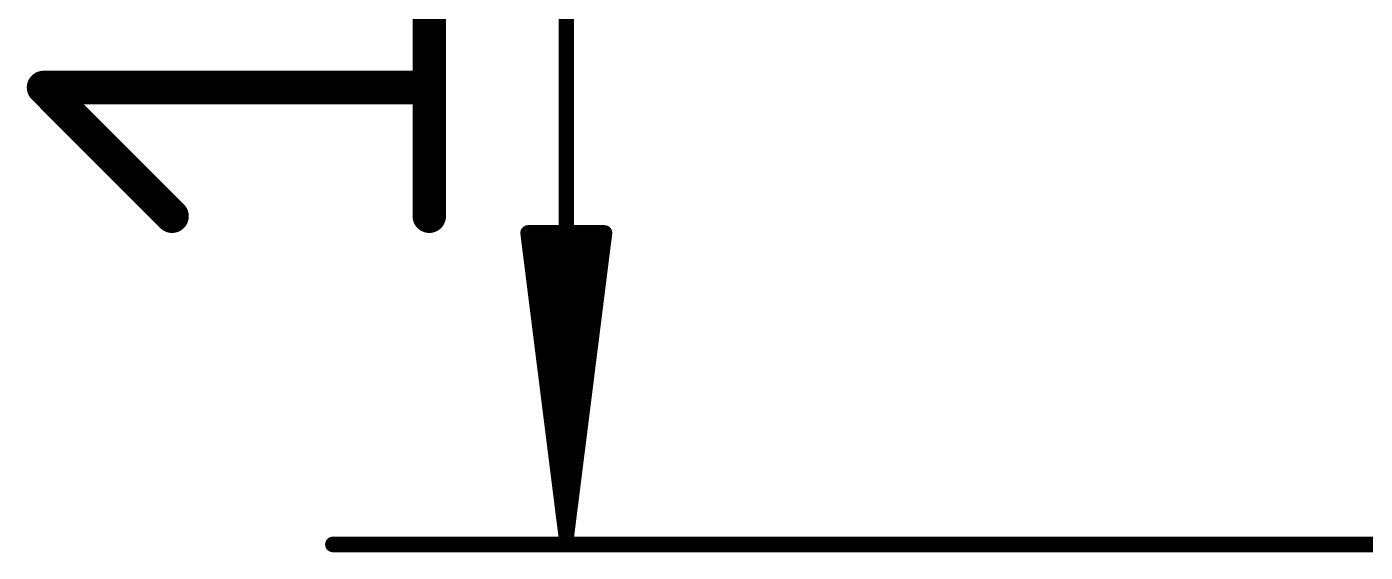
# Model space of a CAD drawing. Extents: x -11.6 to 35, y -5.3 to 31.4.
# Drawn here: x -11.62 to -0.44, y 13.9 to 18.29 of the extents above; entities that cross this region are included whole.
import ezdxf

# ---------------------------------------------------------------- set-up
doc = ezdxf.new("R2010")
doc.units = 0
doc.layers.add('47', color=253, linetype='CONTINUOUS')

msp = doc.modelspace()

# ---------------------------------------------------------------- linework, layer by layer
at = {"layer": '47'}
for points, const_width in [([(-7.112, 14.035), (-7.112, 29.1019)], 0.13), ([(-8.2567, 16.7097), (-8.2567, 18.8586)], 0.2794), ([(-10.4056, 16.7097), (-11.4801, 17.7842)], 0.2794), ([(-11.4801, 17.7842), (-8.2567, 17.7842)], 0.2794), ([(-7.112, 14.035), (-7.4312, 16.57)], 0.13), ([(-7.4312, 16.57), (-6.7928, 16.57)], 0.13), ([(-7.112, 14.035), (-7.372, 16.57)], 0.13), ([(-7.112, 14.035), (-7.242, 16.57)], 0.13), ([(-6.7928, 16.57), (-7.112, 14.035)], 0.13), ([(-6.982, 16.57), (-7.112, 14.035)], 0.13), ([(-6.852, 16.57), (-7.112, 14.035)], 0.13), ([(2.54, 13.97), (-9.062, 13.97)], 0.13)]:
    msp.add_lwpolyline(points, dxfattribs=dict(at, const_width=const_width))
for points, const_width in [([(-11.4801, 17.854, 1), (-11.4801, 17.7143)], 0.1397), ([(-11.4307, 17.8335, 1), (-11.5294, 17.7348)], 0.1397), ([(-8.2567, 17.7143, 1), (-8.2567, 17.854)], 0.1397), ([(-10.455, 16.6603, 1), (-10.3562, 16.7591)], 0.1397), ([(-8.3266, 16.7097, 1), (-8.1868, 16.7097)], 0.1397), ([(-7.399, 16.5741, 1), (-7.4635, 16.5659)], 0.065), ([(-7.4312, 16.6025, 1), (-7.4312, 16.5375)], 0.065), ([(-7.3397, 16.5733, 1), (-7.4043, 16.5667)], 0.065), ([(-7.2095, 16.5717, 1), (-7.2745, 16.5683)], 0.065), ([(-6.9495, 16.5683, 1), (-7.0145, 16.5717)], 0.065), ([(-6.8197, 16.5667, 1), (-6.8843, 16.5733)], 0.065), ([(-6.7605, 16.5659, 1), (-6.825, 16.5741)], 0.065), ([(-6.7928, 16.5375, 1), (-6.7928, 16.6025)], 0.065), ([(-9.062, 14.0025, 1), (-9.062, 13.9375)], 0.065), ([(-7.1442, 14.0391, 1), (-7.0798, 14.0309)], 0.065), ([(-7.1443, 14.0383, 1), (-7.0797, 14.0317)], 0.065), ([(-7.1445, 14.0333, 1), (-7.0795, 14.0367)], 0.065), ([(-7.1445, 14.0367, 1), (-7.0795, 14.0333)], 0.065), ([(-7.1445, 14.035, 1), (-7.0795, 14.035)], 0.065), ([(-7.1443, 14.0317, 1), (-7.0797, 14.0383)], 0.065), ([(-7.1442, 14.0309, 1), (-7.0798, 14.0391)], 0.065)]:
    msp.add_lwpolyline(points, format="xyb", dxfattribs=dict(at, const_width=const_width))

doc.saveas('drawing.dxf')
